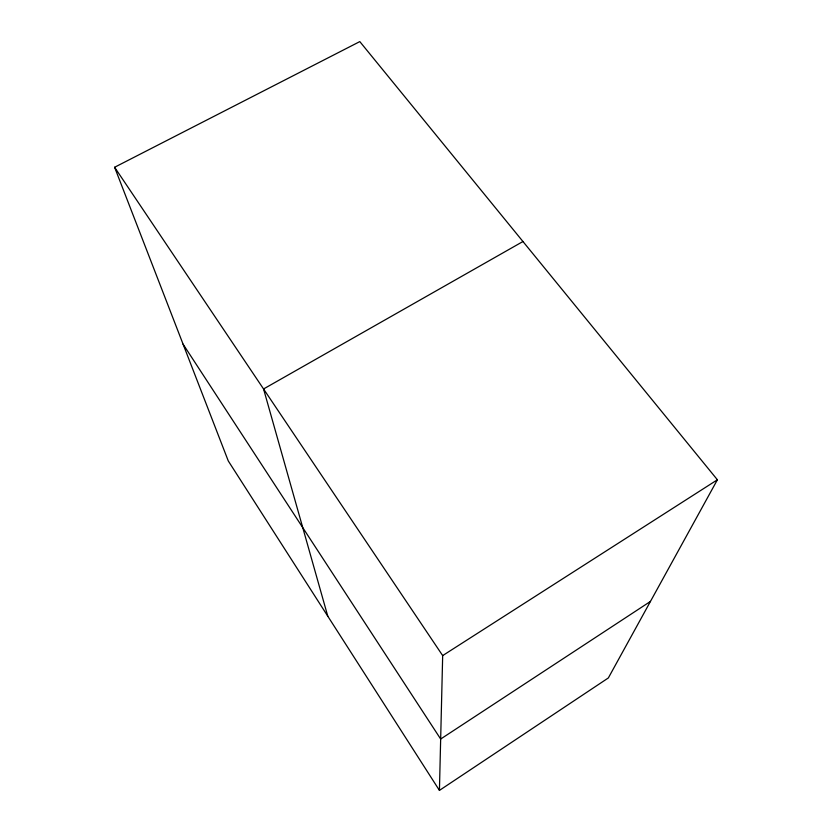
<?xml version="1.0" encoding="UTF-8"?>
<svg xmlns="http://www.w3.org/2000/svg" width="832" height="832" viewBox="0 0 832 832"><rect width="100%" height="100%" fill="white"/><g stroke="black" fill="none" stroke-linecap="round" stroke-linejoin="round"><path stroke-width="1.25" d="M439.431 790.4L442.676 655.595L114.608 167.263L359.809 41.6L717.392 479.783L608.348 677.945L439.431 790.4L228.27 460.928L114.608 167.263M650.447 601.432L440.669 739.034L183.082 344.188M442.676 655.595L717.392 479.783M522.954 241.519L263.557 388.97L327.787 616.21"/></g></svg>
